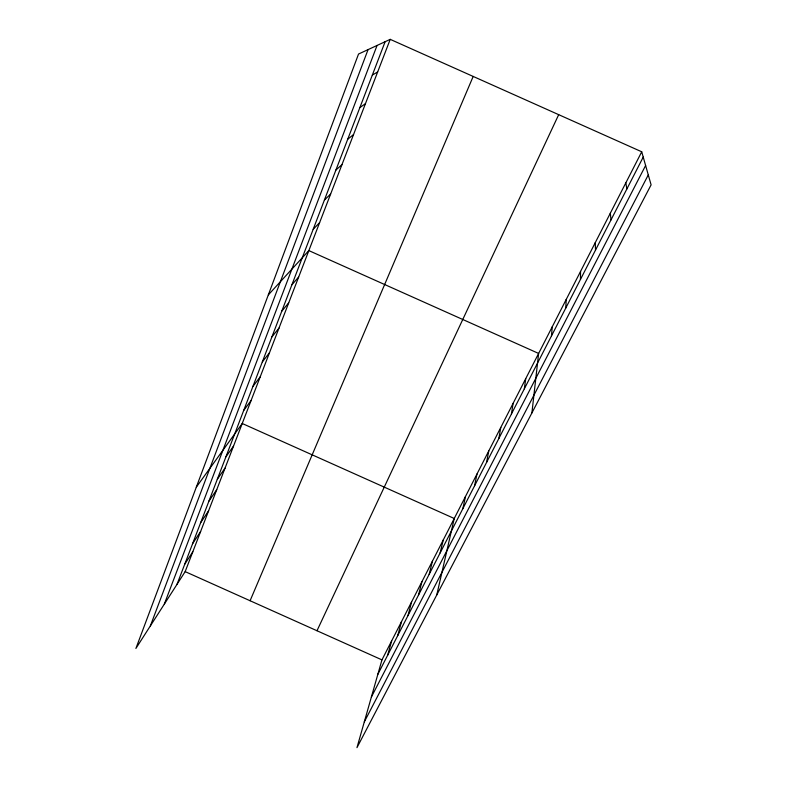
<?xml version="1.0" encoding="UTF-8"?>
<svg xmlns="http://www.w3.org/2000/svg" width="787" height="787" viewBox="0 0 787 787"><rect width="100%" height="100%" fill="white"/><g stroke="black" fill="none" stroke-linecap="round" stroke-linejoin="round"><path stroke-width="1.18" d="M580.452 279.444L580.54 271.436M565.774 308.051L566.217 299.453M551.471 335.931L552.248 326.782M531.904 412.929L538.623 353.442L308.838 250.591L268.318 294.909M524.329 388.837L525.716 378.685M511.442 413.952L513.104 403.347M498.86 438.477L500.788 427.439M486.573 462.422L488.757 450.981M474.571 485.815L476.991 473.99M462.845 508.687L465.491 496.489M436.775 594.952L454.237 518.485L242.239 423.495L196.307 487.153M440.159 552.877L443.238 540.01M429.2 574.254L432.476 561.062M418.477 595.149L421.94 581.672M407.981 615.601L411.621 601.839M397.71 635.621L401.527 621.592M387.666 655.207L391.641 640.933M641.72 151.783L381.951 659.88L356.964 747.65L651.105 184.856L641.72 151.783L390.224 39.35L358.538 54.037L135.895 648.458L185.171 571.628L390.224 39.35M150.356 625.911L368.06 49.62M164.306 604.15L377.071 45.439M177.016 584.328L385.128 41.711M250.089 600.737L473.184 76.437M316.994 630.741L558.691 114.666M377.819 674.39L643.225 157.095M371.375 697.036L645.615 165.506M364.302 721.895L648.281 174.911M184.738 564.21L192.815 551.776M192.618 543.65L200.616 531.51M200.675 522.657L208.594 510.822M208.899 501.201L216.73 489.681M217.31 479.273L225.052 468.098M225.908 456.853L233.552 446.032M243.685 410.489L251.112 400.445M252.893 386.506L260.192 376.875M262.297 361.971L269.479 352.763M271.938 336.846L278.982 328.11M281.805 311.121L288.701 302.867M291.908 284.776L298.657 277.034M313.187 229.283L319.601 222.662M324.401 200.046L330.629 194.045M335.911 170.031L341.932 164.68M347.726 139.23L353.54 134.567M359.856 107.603L365.443 103.658M372.32 75.099L377.671 71.932M185.171 571.628L381.951 659.88M625.813 182.889L626.885 188.929M610.328 213.179L610.997 219.917M595.238 242.681L595.523 250.079"/></g></svg>
